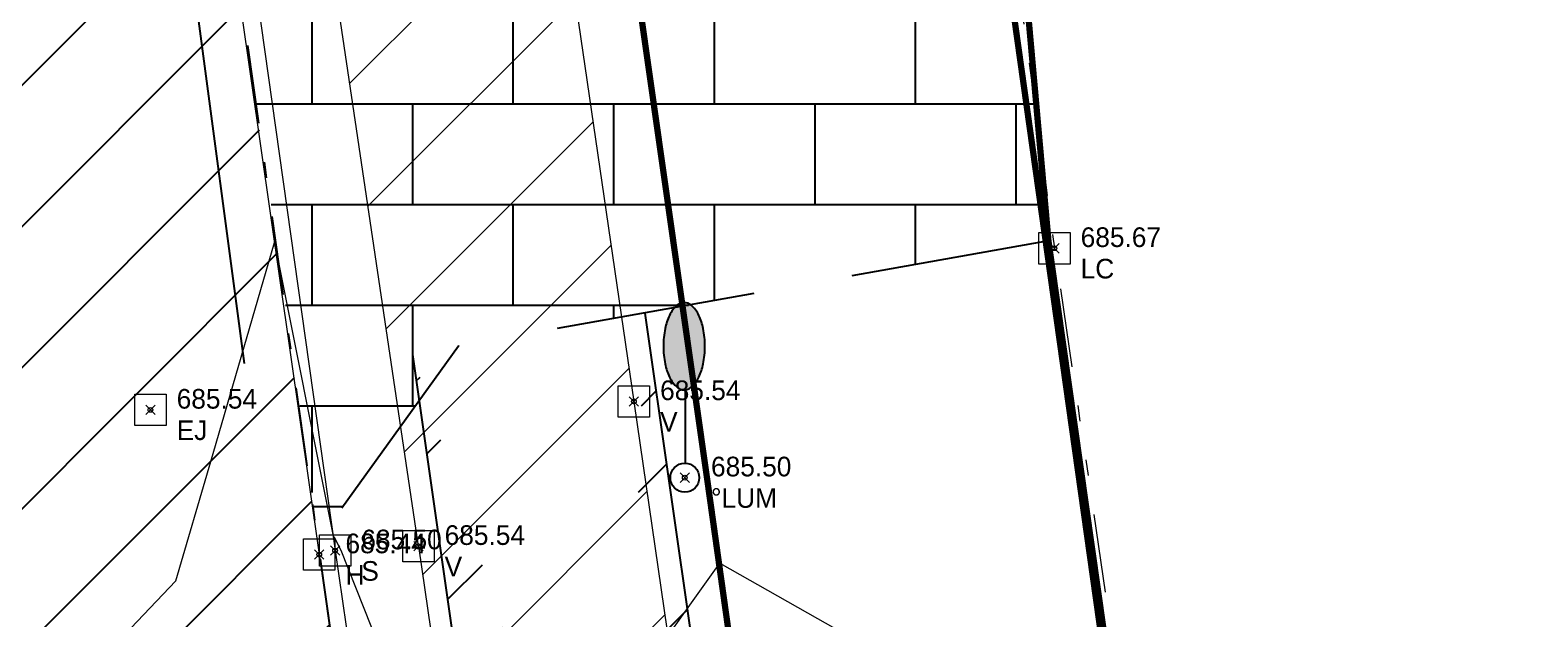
# Model space of a CAD drawing. Extents: x 350769 to 354978, y 6304672 to 6307963.
# Drawn here: x 352729.31 to 352738.89, y 6306042.61 to 6306046.36 of the extents above; entities that cross this region are included whole.
import ezdxf

# ---------------------------------------------------------------- set-up
doc = ezdxf.new("R2010")
doc.units = 0
doc.header["$PDMODE"] = 35
doc.header["$PDSIZE"] = 0.03
for name, pattern in [('CENTER', [50.800000000000004, 31.75, -6.35, 6.35, -6.35]), ('CONTINUOS', [0]), ('DASHDOT', [1, 0.5, -0.25, 0, -0.25]), ('DASHED', [19.049999999999997, 12.7, -6.35]), ('DIVIDE', [1.25, 0.5, -0.25, 0, -0.25, 0, -0.25]), ('HIDDEN', [9.524999999999999, 6.35, -3.175]), ('PHANTOM2', [1.25, 0.625, -0.125, 0.125, -0.125, 0.125, -0.125])]:
    doc.linetypes.add(name, pattern=pattern)
doc.layers.get('0').update_dxf_attribs({"linetype": 'CONTINUOUS'})
doc.layers.add('0_ASD_TOPOGRAFIA_ELEMENTOS', color=9, linetype='CONTINUOS', lineweight=5, true_color=0xbdbdbd)
for name, color, linetype in [('1-LINEA DE CIERRO', 7, 'DIVIDE'), ('1-PAVIMENTO', 161, 'CONTINUOUS'), ('1-SOLERA', 212, 'CONTINUOUS'), ('1-VEREDA', 251, 'CONTINUOUS'), ('2-ACHURADO PAVIMENTO HORMIGON 3', 8, 'CONTINUOUS'), ('3-PAVIMENTO EJE', 161, 'CENTER'), ('C-TINN', 5, 'CONTINUOUS'), ('C-TOPO-MINR', 8, 'CONTINUOUS'), ('LE_proyección abajo', 4, 'HIDDEN'), ('Lot_00-LINEA CIERRO', 220, 'CONTINUOUS'), ('Lot_00-LINEA OFICIAL', 5, 'CONTINUOUS'), ('Lot_ACERAS', 252, 'CONTINUOUS'), ('Lot_BORDE-PAV', 252, 'HIDDEN'), ('Lot_jpg-SOLERAS', 7, 'DASHDOT'), ('Lot_LINEA-CIERROS', 2, 'CONTINUOUS'), ('Lot_SOL.REBAJADAS', 7, 'HIDDEN'), ('Lot_TOPO-HATCH ADOQUINES', 251, 'CONTINUOUS'), ('Lot_TOPO-hatch veredas', 250, 'CONTINUOUS'), ('Lot_Z-ETAPAS 1-500 -e2', 3, 'PHANTOM2'), ('V-NODE-TEXT DIC 2012', 31, 'CONTINUOUS'), ('Z-LUM', 253, 'CONTINUOUS')]:
    doc.layers.add(name, color=color, linetype=linetype)

# ---------------------------------------------------------------- blocks, each defined once
blk = doc.blocks.new('A$C66036E5C')
at = {"layer": 'LE_proyección abajo', "color": 210, "linetype": 'DASHED', "ltscale": 20}
blk.add_arc((482.7584485073039, 724.5894825345222), 31.90839099002005, 209.6640954582874, 163.5204834558228, dxfattribs=at)
blk = doc.blocks.new('LUM')
blk.add_hatch(color=256).paths.add_polyline_path([(0.3204053159853828, 2.089665035224243, 0.0487140507105786), (0.2929218240355723, 2.371085607001601, 0.0624887006529835), (0.2235772402154219, 2.580678380022271, 0.102973750598541), (0.1005806184099824, 2.742621493481837, 0.1809406009640845), (-0.0101864135269949, 2.784062766743801, 0.1809406009643186), (-0.1209534454642339, 2.742621493481666, 0.1029737505982769), (-0.2439500672694105, 2.580678380022275, 0.0624887006529927), (-0.3132946510896513, 2.371085607001325, 0.048714050710571), (-0.3407781430394294, 2.089665035224243, 0.0487140507110128), (-0.3132946510892106, 1.808244463445209, 0.0624887006525511), (-0.2439500672694089, 1.598651690426208, 0.1029737505986113), (-0.1209534454639079, 1.436708576966614, 0.1809406009639757), (-0.0101864135269949, 1.395267303704685, 0.1809406009641173), (0.1005806184100136, 1.436708576966668, 0.1029737505985042), (0.2235772402154187, 1.598651690426207, 0.0624887006527141), (0.292921824035302, 1.808244463445683, 0.0487140507108505)])
at = {"layer": 'Z-LUM'}
blk.add_lwpolyline([(-0.3407781430394294, 2.089665035224243, 0.0487140507107363), (-0.3132946510895209, 1.808244463446783, 0.062488700653005), (-0.2439500672694095, 1.598651690426209, 0.1029737505984953), (-0.1209534454640817, 1.436708576966765, 0.1809406009643281), (-0.0101864135269949, 1.395267303704685, 0.1809406009642764), (0.1005806184100919, 1.436708576966737, 0.1029737505984524), (0.2235772402154197, 1.598651690426209, 0.0624887006529655), (0.2929218240354743, 1.808244463446556, 0.0487140507106972), (0.3204053159853828, 2.089665035224243, 0.0487140507106165), (0.2929218240355311, 2.371085607001817, 0.0624887006529232), (0.2235772402154197, 2.580678380022277, 0.1029737505984261), (0.1005806184101488, 2.742621493481693, 0.1809406009644219), (-0.0101864135269949, 2.784062766743801, 0.180940600964125), (-0.1209534454641386, 2.742621493481749, 0.1029737505983399), (-0.2439500672694095, 2.580678380022277, 0.0624887006528023), (-0.3132946510895209, 2.371085607001987, 0.0487140507106874)], format="xyb", close=True, dxfattribs=at)
blk.add_lwpolyline([(0.0063431729486041, 1.395154062065473), (0.0063431729486041, 0.2300548864245116)], dxfattribs=at)
blk.add_circle((0, 0), 0.2301423181660601, dxfattribs=at)
blk = doc.blocks.new('TOPOGRAFIA')
at = {"layer": '1-VEREDA', "lineweight": 0, "true_color": 0xbdbdbd}
h = blk.add_hatch(dxfattribs=at)
h.set_pattern_fill('ANSI31', color=9, scale=0.2)
h.set_pattern_definition([(45, (38000, -3000), (-0.4490128060534576, 0.4490128060534577), [])])
h.paths.add_polyline_path([(390728.4520000001, 6303077.539), (390726.987, 6303077.427), (390728.851, 6303064.302999999), (390730.0520000001, 6303054.738), (390731.784, 6303043.075), (390733.8983147128, 6303028.482141405), (390735.3363849297, 6303018.09663431), (390737.2793729176, 6303004.500718364), (390739.4474335907, 6302988.880281227), (390741.0235501609, 6302977.718455695), (390741.438, 6302974.666), (390743.031, 6302963.471), (390744.6810000001, 6302952.338), (390745.745, 6302944.699), (390747.31, 6302933.699), (390748.628, 6302923.61, 0.2360898514692474), (390751.7640000105, 6302919.892999995, 0.1194673197951582), (390754.586, 6302919.413), (390757.259, 6302919.839), (390765.273, 6302921.009), (390776.365, 6302922.65), (390776.451, 6302923.521000001), (390765.234, 6302921.851), (390757.1060000001, 6302920.665), (390754.601, 6302920.234, -0.0560020087710776), (390752.1680000001, 6302920.586, -0.3535801030551453), (390749.8660000001, 6302923.707), (390750.1210000001, 6302923.789), (390748.809, 6302933.591), (390747.211, 6302944.989), (390746.078, 6302952.563999999), (390744.531, 6302963.414), (390742.8870000001, 6302975.238), (390742.500871931, 6302977.92304988), (390740.9244462517, 6302989.087064478), (390738.7562143724, 6303004.70873512), (390736.8132602803, 6303018.304413883), (390735.374991927, 6303028.691351888), (390733.1550000001, 6303043.996), (390731.529, 6303055.112000001), (390730.295, 6303064.537)])
at = {"layer": '1-LINEA DE CIERRO', "color": 9, "lineweight": 0, "true_color": 0xbdbdbd, "flags": 128}
blk.add_lwpolyline([(390733.214, 6303064.837), (390734.295, 6303056.234), (390735.831, 6303044.97), (390737.058, 6303036.666), (390739.326, 6303020.636), (390742.3720000001, 6302999.373), (390744.713, 6302982.322000001), (390745.909, 6302974.818), (390747.4570000001, 6302963.826), (390748.8870000001, 6302952.921), (390750.055, 6302944.878), (390751.514, 6302935.016), (390752.695, 6302926.497), (390756.0020000001, 6302924.096)], dxfattribs=at)
at = {"layer": '1-PAVIMENTO', "color": 9, "lineweight": 0, "true_color": 0xbdbdbd, "flags": 128}
for points in [[(390729.475, 6303054.708), (390731.153, 6303043.022000001)], [(390731.153, 6303043.022000001), (390733.223, 6303028.399)]]:
    blk.add_lwpolyline(points, dxfattribs=at)
at = {"layer": '1-SOLERA', "color": 9, "lineweight": 0, "true_color": 0xbdbdbd, "flags": 128}
blk.add_lwpolyline([(390726.4620000001, 6303077.382999999), (390728.304, 6303064.257999999), (390729.609, 6303054.727999999), (390731.254, 6303043.047), (390733.375, 6303028.408), (390734.813, 6303018.022999999), (390736.756, 6303004.427), (390738.924, 6302988.807), (390740.5, 6302977.646000001), (390740.918, 6302974.562999999), (390742.125, 6302966.264), (390742.506, 6302963.507999999), (390744.004, 6302952.836), (390745.13, 6302944.518999999), (390746.623, 6302934.113), (390747.8, 6302925.366)], dxfattribs=at)
at = {"layer": '1-VEREDA', "color": 9, "lineweight": 0, "true_color": 0xbdbdbd, "flags": 128}
for points in [[(390728.4520000001, 6303077.539), (390730.295, 6303064.537), (390731.529, 6303055.112000001), (390733.1550000001, 6303043.996)], [(390731.784, 6303043.075), (390730.0520000001, 6303054.738), (390728.851, 6303064.302999999), (390726.987, 6303077.427)], [(390733.1550000001, 6303043.996), (390735.374991927, 6303028.691351888), (390736.8132602803, 6303018.304413883), (390738.7562143724, 6303004.70873512), (390740.9244462517, 6302989.087064478), (390742.500871931, 6302977.92304988), (390742.8870000001, 6302975.238)], [(390731.784, 6303043.075), (390733.8983147128, 6303028.482141405), (390735.3363849297, 6303018.09663431), (390737.2793729176, 6303004.500718364), (390739.4474335907, 6302988.880281227), (390741.0235501609, 6302977.718455695), (390741.438, 6302974.666)]]:
    blk.add_lwpolyline(points, dxfattribs=at)
at = {"layer": '3-PAVIMENTO EJE', "color": 9, "lineweight": 0, "true_color": 0xbdbdbd, "flags": 128}
blk.add_lwpolyline([(390725.354, 6303077.867000001), (390726.786, 6303067.449), (390728.345, 6303056.342999999), (390730.079, 6303043.942000001), (390731.299, 6303035.709), (390733.3370000001, 6303021.011), (390735.683, 6303004.288), (390738.755, 6302982.404)], dxfattribs=at)
at = {"layer": 'C-TINN', "color": 9, "linetype": 'Continuous', "lineweight": 0, "true_color": 0xbdbdbd}
for points, elevation in [([(390735.7310000001, 6303044.87), (390735.7310000001, 6303045.069999999), (390735.931, 6303045.069999999), (390735.931, 6303044.87), (390735.7310000001, 6303044.87)], 685.67), ([(390729.9790000001, 6303043.842), (390729.9790000001, 6303044.041999999), (390730.179, 6303044.041999999), (390730.179, 6303043.842), (390729.9790000001, 6303043.842)], 685.535), ([(390733.0550000001, 6303043.896000001), (390733.0550000001, 6303044.096), (390733.255, 6303044.096), (390733.255, 6303043.896000001), (390733.0550000001, 6303043.896000001)], 685.538), ([(390731.053, 6303042.922), (390731.053, 6303043.122), (390731.253, 6303043.122), (390731.253, 6303042.922), (390731.053, 6303042.922)], 685.437), ([(390731.1540000001, 6303042.947000001), (390731.1540000001, 6303043.147), (390731.354, 6303043.147), (390731.354, 6303042.947000001), (390731.1540000001, 6303042.947000001)], 685.497), ([(390731.684, 6303042.975000001), (390731.684, 6303043.175), (390731.884, 6303043.175), (390731.884, 6303042.975000001), (390731.684, 6303042.975000001)], 685.54)]:
    blk.add_lwpolyline(points, dxfattribs=dict(at, elevation=elevation))
for p in [(390735.831, 6303044.97, 685.67), (390733.1550000001, 6303043.996, 685.538), (390730.0790000001, 6303043.942, 685.535), (390731.153, 6303043.022, 685.437), (390731.254, 6303043.047, 685.497), (390731.784, 6303043.075, 685.54)]:
    blk.add_point(p, dxfattribs=at)
at = {"layer": 'C-TOPO-MINR', "color": 9, "linetype": 'Continuous', "lineweight": 0, "true_color": 0xbdbdbd, "elevation": 685.5}
blk.add_lwpolyline([(390721.9290967742, 6303033.111709678), (390722.9210769231, 6303032.992230769), (390723.0799701493, 6303034.126313433), (390723.4941564626, 6303034.834469387), (390723.3948341709, 6303035.168809045), (390724.9392727273, 6303037.51130303), (390726.6959795919, 6303038.653071429), (390727.9781654136, 6303040.407285715), (390728.6830963856, 6303041.219993976), (390730.2401320755, 6303042.854622642), (390730.4625714286, 6303043.613428571), (390730.8680566038, 6303045.006415094), (390731.2368392283, 6303043.159485531), (390731.2416625, 6303043.1346075), (390731.2448708861, 6303043.135792405), (390731.2909767442, 6303043.048953488), (390732.0672432432, 6303041.091756757), (390732.7079722223, 6303041.5735), (390733.7022841329, 6303042.968177122), (390736.3485930522, 6303041.467071961)], dxfattribs=at)
at = {"layer": 'V-NODE-TEXT DIC 2012', "color": 9, "lineweight": 0, "true_color": 0xbdbdbd}
for p in [(390735.831, 6303044.97), (390733.1550000001, 6303043.996), (390730.0790000001, 6303043.942), (390733.479, 6303043.511), (390731.153, 6303043.022), (390731.254, 6303043.047), (390731.784, 6303043.075)]:
    blk.add_point(p, dxfattribs=at)
at = {"layer": 'Z-LUM', "color": 9, "lineweight": 0, "true_color": 0xbdbdbd, "xscale": 0.4, "yscale": 0.4, "zscale": 0.4}
blk.add_blockref('LUM', (390733.479, 6303043.511), dxfattribs=at)
at = {"layer": 'V-NODE-TEXT DIC 2012', "color": 9, "lineweight": 0, "true_color": 0xbdbdbd}
for s, p in [('685.67', (390735.9977893219, 6303044.978210677)), ('LC', (390735.9977893219, 6303044.778210678)), ('685.54', (390730.2457893219, 6303043.950210677)), ('685.54', (390733.3217893219, 6303044.004210678)), ('EJ', (390730.2457893219, 6303043.750210678)), ('V', (390733.3217893219, 6303043.804210679)), ('685.50', (390733.6457893219, 6303043.519210678)), ('°LUM', (390733.6457893219, 6303043.319210678)), ('685.50', (390731.4207893219, 6303043.055210678)), ('685.54', (390731.9507893219, 6303043.083210678)), ('685.44', (390731.3197893219, 6303043.030210678)), ('V', (390731.9507893219, 6303042.883210679)), ('H', (390731.3197893219, 6303042.830210678)), ('S', (390731.4207893219, 6303042.855210679))]:
    blk.add_text(s, height=0.125, dxfattribs=at).set_placement(p)

msp = doc.modelspace()

# ---------------------------------------------------------------- hatches: boundary and pattern name
at = {"layer": '2-ACHURADO PAVIMENTO HORMIGON 3'}
h = msp.add_hatch(dxfattribs=at)
h.set_pattern_fill('ANSI31', color=256, scale=0.2)
h.set_pattern_definition([(45, (-167.0934497607523, -618.2674995297566), (-0.4490128060534577, 0.4490128060534577), [])])
h.paths.add_polyline_path([(352753.0355772424, 6305887.523315387), (352746.0538334295, 6305886.541050876), (352753.7538465509, 6305831.81086529), (352755.0748017174, 6305822.694426337), (352760.7748017173, 6305832.053426337)])
edge = h.paths.add_edge_path()
edge.add_arc((352725.8014872262, 6306039.460211792), 31.90839097469482, 275.7639908277268, 288.5069881376817)
edge.add_line((352735.9298588138, 6306009.201964923), (352735.6578017174, 6306011.120426338))
edge.add_line((352735.6578017174, 6306011.120426338), (352730.0818017174, 6306050.617426338))
edge.add_line((352730.0818017174, 6306050.617426338), (352722.8188017157, 6306051.890426338))
edge.add_line((352722.8188017157, 6306051.890426338), (352723.200304166, 6306049.026280492))
edge.add_line((352723.200304166, 6306049.026280492), (352724.2116557386, 6306049.170167238))
edge.add_line((352724.2116557386, 6306049.170167238), (352727.3486120979, 6306026.415956155))
edge.add_line((352727.3486120979, 6306026.415956155), (352726.3555432232, 6306026.279049024))
edge.add_line((352726.3555432232, 6306026.279049024), (352728.5988017174, 6306010.287426338))
edge.add_line((352728.5988017174, 6306010.287426338), (352728.643027758, 6306010.293648512))
edge.add_line((352728.643027758, 6306010.293648512), (352729.0060793511, 6306007.713148874))
at = {"layer": 'Lot_TOPO-HATCH ADOQUINES'}
h = msp.add_hatch(dxfattribs=at)
h.set_pattern_fill('AR-B816', color=256, scale=0.08, style=0)
h.set_pattern_definition([(0, (0.2272602249868214, 0.4477682318538427), (0, 0.64), []), (90, (0.2272602249868214, 0.4477682318538427), (-0.6399999999999999, 0.64), [0.64, -0.64])])
h.paths.add_polyline_path([(352735.3281400322, 6306050.212844225), (352730.9335785414, 6306049.959717482), (352730.0818017174, 6306050.617426338), (352731.1508017174, 6306043.116426338), (352732.0398017174, 6306044.346426338), (352735.7928017174, 6306045.018426337)])
at = {"layer": 'Lot_TOPO-hatch veredas'}
h = msp.add_hatch(dxfattribs=at)
h.set_pattern_fill('ANSI32', color=256, scale=3.000000004825755, style=0)
h.set_pattern_definition([(45, (0.2272602249868214, 0.4477682318538427), (-0.7954951301144874, 0.7954951301144876), []), (45, (0.7575903108227067, 0.4477682318538427), (-0.7954951301144874, 0.7954951301144876), [])])
edge = h.paths.add_edge_path()
edge.add_line((352733.2237249352, 6306044.558415786), (352734.40786089, 6306036.303463082))
edge.add_line((352731.7463180837, 6306044.293876111), (352732.925574543, 6306036.072939777))

# ---------------------------------------------------------------- linework, layer by layer
at = {"layer": 'Lot_00-LINEA CIERRO', "linetype": 'CENTER', "ltscale": 0.1, "const_width": 0.04}
msp.add_lwpolyline([(352733.520449423, 6306070.42088102), (352735.7928017174, 6306045.018426337), (352737.9448017174, 6306029.835426338), (352739.0337587418, 6306029.973389368), (352739.8925354824, 6306023.194972273), (352738.8858017174, 6306023.067426338), (352740.5770245573, 6306011.178965158)], dxfattribs=at)
at = {"layer": 'Lot_00-LINEA OFICIAL', "linetype": 'PHANTOM2', "ltscale": 5, "const_width": 0.04}
msp.add_lwpolyline([(352732.1575280561, 6306070.729144639), (352740.5384955032, 6306011.158869038)], dxfattribs=at)
at = {"layer": 'Lot_ACERAS'}
for p, q in [((352733.2237249352, 6306044.558415786), (352734.40786089, 6306036.303463082)), ((352731.7463180837, 6306044.293876111), (352732.925574543, 6306036.072939777))]:
    msp.add_line(p, q, dxfattribs=at)
at = {"layer": 'Lot_BORDE-PAV', "ltscale": 0.2}
for p, q in [((352735.7928017174, 6306045.018426337, -4440.585937499768), (352732.0398017174, 6306044.346426338, -4440.585937499768)), ((352732.0398017174, 6306044.346426338, -4440.585937499768), (352731.1508017174, 6306043.116426338, -4440.585937499768))]:
    msp.add_line(p, q, dxfattribs=at)
at = {"layer": 'Lot_jpg-SOLERAS'}
msp.add_lwpolyline([(352727.1305623604, 6306071.340910903), (352730.0818017174, 6306050.617426338), (352735.6578017174, 6306011.120426338), (352735.9298588138, 6306009.201964923)], dxfattribs=at)
at = {"layer": 'Lot_LINEA-CIERROS'}
for p, q in [((352733.5204494233, 6306070.42088102), (352735.7928017195, 6306045.018426323)), ((352735.7928017174, 6306045.018426337), (352737.9448017174, 6306029.835426338))]:
    msp.add_line(p, q, dxfattribs=at)
at = {"layer": 'Lot_SOL.REBAJADAS'}
msp.add_line((352729.8364030203, 6306050.531841198), (352730.8325813831, 6306043.049741795), dxfattribs=at)
at = {"layer": 'Lot_Z-ETAPAS 1-500 -e2', "ltscale": 4, "const_width": 0.04}
msp.add_lwpolyline([(352729.6861512137, 6306071.131252226), (352733.626183268, 6306043.466415734), (352738.3086364337, 6306010.105201431)], dxfattribs=at)

# ---------------------------------------------------------------- block references
msp.add_blockref('A$C66036E5C', (352243.0430387156, 6305314.870729272))

# ---------------------------------------------------------------- next in the draw order: block references
at = {"layer": '0_ASD_TOPOGRAFIA_ELEMENTOS', "color": 30, "true_color": 0xf26507}
msp.add_blockref('TOPOGRAFIA', (-38000, 3000), dxfattribs=at)

doc.saveas('drawing.dxf')
